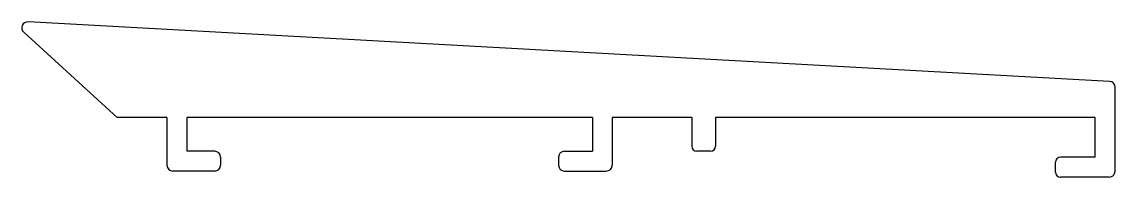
# Model space of a CAD drawing. Extents: x 2845.5 to 2900.5, y 1290.6 to 1298.4.
import ezdxf

# ---------------------------------------------------------------- set-up
doc = ezdxf.new("R2010")
doc.units = 0
doc.layers.get('0').update_dxf_attribs({"linetype": 'CONTINUOUS'})

msp = doc.modelspace()

# ---------------------------------------------------------------- linework, layer by layer
for p, q in [((2900.227, 1295.405), (2845.827, 1298.396)), ((2850.31, 1293.597), (2845.608, 1297.874)), ((2900.51, 1290.896), (2900.51, 1295.105)), ((2852.81, 1293.597), (2850.31, 1293.597)), ((2852.81, 1293.597), (2852.81, 1291.197)), ((2853.81, 1293.597), (2853.81, 1291.897)), ((2874.21, 1293.597), (2853.81, 1293.597)), ((2874.21, 1293.597), (2874.21, 1291.897)), ((2875.21, 1293.597), (2875.21, 1291.197)), ((2879.21, 1293.597), (2875.21, 1293.597)), ((2879.21, 1293.597), (2879.21, 1292.147)), ((2899.51, 1293.597), (2880.41, 1293.597)), ((2880.41, 1293.597), (2880.41, 1292.147)), ((2899.51, 1291.596), (2899.51, 1293.597)), ((2855.21, 1291.897), (2853.81, 1291.897)), ((2855.51, 1291.597), (2855.51, 1291.197)), ((2872.51, 1291.597), (2872.51, 1291.197)), ((2872.81, 1291.897), (2874.21, 1291.897)), ((2880.16, 1291.897), (2879.46, 1291.897)), ((2899.51, 1291.596), (2897.76, 1291.596)), ((2855.21, 1290.897), (2853.11, 1290.897)), ((2872.81, 1290.897), (2874.91, 1290.897)), ((2897.51, 1290.846), (2897.51, 1291.346)), ((2900.21, 1290.596), (2897.76, 1290.596))]:
    msp.add_line(p, q)
for centre, radius, start, end in [((2845.81, 1298.096), 0.3, 86.8531, 227.7058), ((2900.21, 1295.105), 0.3, 0, 86.8531), ((2879.46, 1292.147), 0.25, 180, 270), ((2880.16, 1292.147), 0.25, 270, 0), ((2855.21, 1291.597), 0.3, 0, 90), ((2872.81, 1291.597), 0.3, 90, 180), ((2897.76, 1291.346), 0.25, 90, 180), ((2853.11, 1291.197), 0.3, 180, 270), ((2855.21, 1291.197), 0.3, 270, 0), ((2872.81, 1291.197), 0.3, 180, 270), ((2874.91, 1291.197), 0.3, 270, 0), ((2900.21, 1290.896), 0.3, 270, 0), ((2897.76, 1290.846), 0.25, 180, 270)]:
    msp.add_arc(centre, radius, start, end)

doc.saveas('drawing.dxf')
